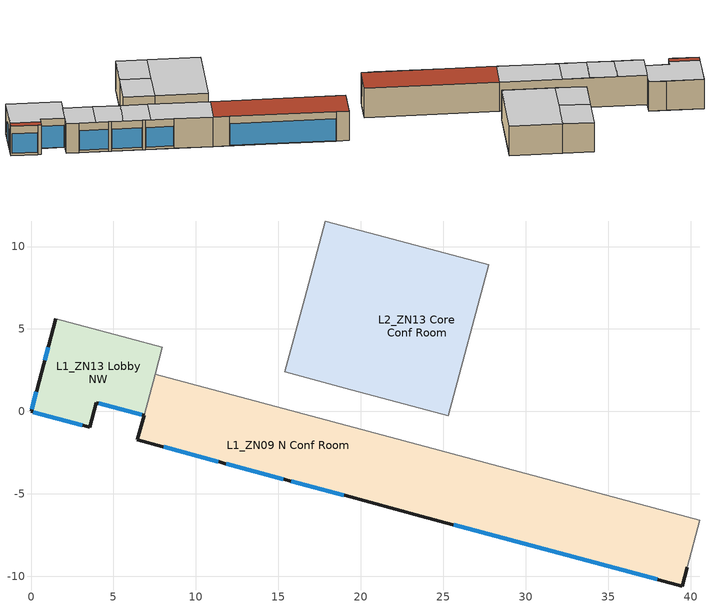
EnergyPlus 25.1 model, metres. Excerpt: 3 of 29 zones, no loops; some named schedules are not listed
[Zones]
L1_ZN09 N Conf Room
 floor ground (RCA_Conference Room 1_1_0 SlabOnOrBelowGradeF073): 7.52,2.25 24.74,-2.36 23.67,-6.34 6.45,-1.73 z0
 floor ground (RCA_Conference Room 5_1_413 SlabOnOrBelowGradeF073): 24.74,-2.36 40.56,-6.6 39.5,-10.58 23.67,-6.34 z0
 wall outside (MetalFrameWallU055): 6.85,-0.23 6.45,-1.73 7.99,-2.14 11.41,-3.06 11.79,-3.16 15.36,-4.11 15.74,-4.22 19.01,-5.09 23.67,-6.34 25.58,-6.85 38.03,-10.19 39.5,-10.58 39.8,-9.45 z0:3.99
 wall to L1_ZN13 Lobby NW (MetalFrameWallInterior): 7.52,2.25 6.85,-0.23 z0:3.99
 wall to L1_ZN08 NE Corridor (MetalFrameWallInterior): 24.74,-2.36 7.52,2.25 / 39.8,-9.45 40.56,-6.6 z0:3.99
 wall to L1_ZN05_Core Corridor (MetalFrameWallInterior): 40.56,-6.6 24.74,-2.36 z0:3.99
 window (Base_AllCZ_FixedWindowU34): 8.04,-2.15 11.36,-3.04 / 15.79,-4.23 18.96,-5.08 / 11.84,-3.17 15.31,-4.1 z0.36:3; 25.63,-6.87 37.98,-10.18 z0.05:3
 ceiling to L2_ZN07 North Conf (TypicalFloorInterior Reversed): 16.42,-4.4 17.48,-0.42 14.22,0.46 13.15,-3.52 z3.99; 23.67,-6.34 24.74,-2.36 17.48,-0.42 16.42,-4.4 z3.99; 9.9,-2.65 10.96,1.33 7.52,2.25 6.45,-1.73 z3.99; 13.15,-3.52 14.22,0.46 10.96,1.33 9.9,-2.65 z3.99
 roof outside (FlatNonresWoodFramingAndOtherRoofU028): 39.5,-10.58 40.56,-6.6 24.74,-2.36 23.67,-6.34 z3.99
L1_ZN13 Lobby NW
 floor ground (RCA_Lobby 1_1_328 SlabOnOrBelowGradeF073): 1.51,5.62 7.96,3.89 6.85,-0.23 3.97,0.54 3.57,-0.96 0,0 z0
 wall outside (MetalFrameWallU055): 1.51,5.62 0.33,1.25 0,0 3.15,-0.84 3.57,-0.96 3.97,0.54 6.85,-0.23 z0:3.99
 wall to L1_ZN08 NE Corridor (MetalFrameWallInterior): 7.52,2.25 7.96,3.89 z0:3.99
 wall to L1_ZN03_South Open Office (MetalFrameWallInterior): 5.92,4.44 1.51,5.62 z0:3.99
 wall to L1_ZN02 Core_Open Office (MetalFrameWallInterior): 7.96,3.89 5.92,4.44 z0:3.99
 window (Base_AllCZ_FixedWindowU34): 0.15,-0.04 3.1,-0.83 / 0.32,1.2 0.04,0.15 z0.36:3; 1.04,3.89 0.83,3.11 z0.05:2.57; 4.11,0.5 6.71,-0.2 z0.05:3
 ceiling to L2_ZN06 Corner Conf (TypicalFloorInterior Reversed): 6.85,-0.23 7.96,3.89 1.51,5.62 0.21,0.77 3.77,-0.19 3.97,0.54 z3.99
 roof outside (FlatNonresWoodFramingAndOtherRoofU028): 3.57,-0.96 3.77,-0.19 0.21,0.77 0,0 z3.99
L2_ZN13 Core Conf Room
 floor ground (RCA_Conference Room 6_1_456 SlabOnOrBelowGradeF073): 21.5,10.57 27.75,8.89 25.3,-0.26 19.05,1.42 z0
 floor ground (RCA_Conference Room 6_1_462 SlabOnOrBelowGradeF073): 16.59,6.85 20.24,5.87 19.05,1.42 15.39,2.4 z0
 floor ground (RCA_Store 7_1_467 SlabOnOrBelowGradeF073): 17.85,11.55 21.5,10.57 20.24,5.87 16.59,6.85 z0
 wall to L1_ZN08 NE Corridor (MetalFrameWallInterior): 27.75,8.89 21.5,10.57 17.85,11.55 16.59,6.85 15.39,2.4 19.05,1.42 25.3,-0.26 z0:3.99
 wall to L1_ZN14_Core Open Office (MetalFrameWallInterior): 25.3,-0.26 27.75,8.89 z0:3.99
 ceiling to L2_ZN01_Core Conf Room (TypicalFloorInterior Reversed): 25.3,-0.26 27.75,8.89 21.5,10.57 19.05,1.42 z3.99; 19.05,1.42 20.24,5.87 16.59,6.85 15.39,2.4 z3.99; 20.24,5.87 21.5,10.57 17.85,11.55 16.59,6.85 z3.99
[Building]
CustomLabClassroom: North Axis {deg}=0; Terrain=Suburbs; Solar Distribution=FullExterior; Maximum Number of Warmup Days=50
[Site:Location]
LOS ANGELES USC: Latitude {deg}=38.69; Longitude {deg}=-121.6; Time Zone {hr}=-8; Elevation {m}=54.5592
[Site:WaterMainsTemperature]
Calculation Method=Schedule; Temperature Schedule=WaterMainCZ09
[SizingPeriod:DesignDay] Day of Month=21; Day Type=SummerDesignDay; Dry-Bulb Temperature Range Modifier Type=DefaultMultipliers; Humidity Condition Type=Wetbulb; Barometric Pressure {Pa}=100663; Wind Speed {m/s}=0.6; Wind Direction {deg}=260; Rain Indicator=No; Snow Indicator=No; Daylight Saving Time Indicator=No; Solar Model Indicator=ASHRAETau; Begin Environment Reset Mode=FullResetAtBeginEnvironment
Name | Month | Maximum Dry-Bulb Temperature {C} | Daily Dry-Bulb Temperature Range {deltaC} | Wetbulb or DewPoint at Maximum Dry-Bulb {C} | ASHRAE Clear Sky Optical Depth for Beam Irradiance (taub) | ASHRAE Clear Sky Optical Depth for Diffuse Irradiance (taud)
LOS ANGELES USC  August .4% Condns DB=>MCWB | 8 | 33.7 | 9.6 | 21.2 | 0.383 | 2.433
LOS ANGELES USC  July .4% Condns DB=>MCWB | 7 | 33.8 | 9.2 | 22.1 | 0.402 | 2.401
LOS ANGELES USC  June .4% Condns DB=>MCWB | 6 | 32.3 | 8.2 | 20.7 | 0.405 | 2.324
LOS ANGELES USC  November .4% Condns DB=>MCWB | 11 | 31.9 | 10.4 | 15.4 | 0.325 | 2.558
[Material]
Name | Roughness | Thickness {m} | Conductivity {W/m-K} | Density {kg/m3} | Specific Heat {J/kg-K} | Thermal Absorptance | Solar Absorptance | Visible Absorptance
Air - Metal Wall Framing - 16 or 24 in. OC; Air - Metal Wall Framing - 16 or 24 in. OC 1 | Smooth | 0.1397 | 1.22017 | 1.28148 | 1004.832 | 0.9 | 0.7 | 0.7
Carpet - 3/4 in. 1 | Smooth | 0.01905 | 0.0455183 | 288.332 | 1381.644 | 0.9 | 0.7 | 0.8
Compliance Insulation R0.02 | Smooth | 8.10768e-05 | 0.0230188 | 16.0185 | 1130.436 | 0.9 | 0.7 | 0.7
Compliance Insulation R1.41 | Smooth | 0.00571591 | 0.0230188 | 16.0185 | 1130.436 | 0.9 | 0.7 | 0.7
Compliance Insulation R14.60 | Smooth | 0.0591861 | 0.0230188 | 16.0185 | 1130.436 | 0.9 | 0.7 | 0.7
Compliance Insulation R34.93 | Smooth | 0.141601 | 0.0230188 | 16.0185 | 1130.436 | 0.9 | 0.7 | 0.8
Concrete - 140 lb/ft3 - 4 in. | Smooth | 0.1016 | 1.9514 | 2239.06 | 921.096 | 0.9 | 0.7 | 0.7
Gypsum Board - 1/2 in. | Smooth | 0.0127 | 0.158656 | 640.739 | 1130.436 | 0.9 | 0.7 | 0.8
Gypsum Board - 5/8 in. | MediumRough | 0.016002 | 0.158656 | 640.739 | 1130.436 | 0.9 | 0.7 | 0.8
Metal Deck - 1/16 in. | MediumRough | 0.0015875 | 45.3452 | 7820.53 | 502.416 | 0.9 | 0.7 | 0.8
Metal Standing Seam - 1/16 in. | MediumRough | 0.0015875 | 2.21534 | 7820.53 | 502.416 | 0.75 | 0.37 | 0.75
Stucco - 7/8 in. | MediumRough | 0.022352 | 0.700948 | 1855.1 | 837.36 | 0.9 | 0.7 | 0.8
[WindowMaterial:SimpleGlazingSystem]
Base_AllCZ_FixedWindowU34 Material: U-Factor {W/m2-K}=1.93061; Solar Heat Gain Coefficient=0.22; Visible Transmittance=0.42
[Construction]
Base_AllCZ_FixedWindowU34: Base_AllCZ_FixedWindowU34 Material
FlatNonresWoodFramingAndOtherRoofU028: Metal Standing Seam - 1/16 in., Compliance Insulation R34.93
MetalFrameWallInterior: Gypsum Board - 5/8 in., Air - Metal Wall Framing - 16 or 24 in. OC 1, Gypsum Board - 5/8 in.
MetalFrameWallU055: Stucco - 7/8 in., Compliance Insulation R14.60, Compliance Insulation R1.41, Compliance Insulation R0.02, Compliance Insulation R0.02, Air - Metal Wall Framing - 16 or 24 in. OC, Gypsum Board - 1/2 in.
TypicalFloorInterior Reversed: Carpet - 3/4 in. 1, Concrete - 140 lb/ft3 - 4 in., Metal Deck - 1/16 in.
[Construction:FfactorGroundFloor] F-Factor {W/m-K}=1.26344
Name | Area {m2} | PerimeterExposed {m}
RCA_Conference Room 1_1_0 SlabOnOrBelowGradeF073 | 73.4401 | 19.3734
RCA_Conference Room 5_1_413 SlabOnOrBelowGradeF073 | 67.4933 | 17.5534
RCA_Conference Room 6_1_456 SlabOnOrBelowGradeF073 | 61.3303 | 0
RCA_Conference Room 6_1_462 SlabOnOrBelowGradeF073 | 17.446 | 0
RCA_Lobby 1_1_328 SlabOnOrBelowGradeF073 | 34.2546 | 14.0477
RCA_Store 7_1_467 SlabOnOrBelowGradeF073 | 18.3878 | 0
[Zone] Multiplier=1; Part of Total Floor Area=Yes
L1_ZN09 N Conf Room; L1_ZN13 Lobby NW; L2_ZN13 Core Conf Room
[People] Number of People Schedule=SchoolOccupancy; Fraction Radiant=0.3
Name | Zone or ZoneList or Space or SpaceList | Number of People Calculation Method | Number of People | Sensible Heat Fraction | Activity Level Schedule | People per Floor Area {person/m2}
RCA_Conference Room 1 Space People | L1_ZN09 N Conf Room | People | 3.95251 | 0.555556 | RCA_Conference Room 1 Space People Activity Level
RCA_Conference Room 5 Space People | L1_ZN09 N Conf Room | People | 3.63246 | 0.555556 | RCA_Conference Room 5 Space People Activity Level
RCA_Lobby 1 Space People | L1_ZN13 Lobby NW | People/Area |  | 0.5 | RCA_Lobby 1 Space People Activity Level | 0.355209
RCA_Conference Room 6 Space People | L2_ZN13 Core Conf Room | People | 4.2397 | 0.555556 | RCA_Conference Room 6 Space People Activity Level
RCA_Store 7 Space People | L2_ZN13 Core Conf Room | People | 0.989626 | 0.555556 | RCA_Store 7 Space People Activity Level
[Lights] Schedule=SchoolLights; Return Air Fraction=0; Fraction Radiant=0.97; Fraction Replaceable=1
Name | Zone or ZoneList or Space or SpaceList | Design Level Calculation Method | Lighting Level {W} | Watts per Floor Area {W/m2}
RCA_Conference Room 1 Space Regulated Lights | L1_ZN09 N Conf Room | LightingLevel | 513.827
RCA_Conference Room 5 Space Regulated Lights | L1_ZN09 N Conf Room | LightingLevel | 472.22
RCA_Lobby 1 Space Regulated Lights | L1_ZN13 Lobby NW | Watts/Area |  | 7.53474
RCA_Conference Room 6 Space Regulated Lights | L2_ZN13 Core Conf Room | LightingLevel | 551.161
RCA_Store 7 Space Regulated Lights | L2_ZN13 Core Conf Room | LightingLevel | 79.17
[ElectricEquipment] Schedule=SchoolReceptacle; Fraction Latent=0; Fraction Radiant=0.2; Fraction Lost=0
Name | Zone or ZoneList or Space or SpaceList | Design Level Calculation Method | Design Level {W} | Watts per Floor Area {W/m2}
RCA_Conference Room 1 Space Recepticle Loads | L1_ZN09 N Conf Room | EquipmentLevel | 1185.75
RCA_Conference Room 5 Space Recepticle Loads | L1_ZN09 N Conf Room | EquipmentLevel | 1089.74
RCA_Lobby 1 Space Recepticle Loads | L1_ZN13 Lobby NW | Watts/Area |  | 5.38196
RCA_Conference Room 6 Space Recepticle Loads | L2_ZN13 Core Conf Room | EquipmentLevel | 1271.91
RCA_Store 7 Space Recepticle Loads | L2_ZN13 Core Conf Room | EquipmentLevel | 39.585
[ZoneInfiltration:DesignFlowRate] Schedule=SchoolInfiltration; Constant Term Coefficient=0; Temperature Term Coefficient=0; Velocity Term Coefficient=0.224052; Velocity Squared Term Coefficient=0; Density Basis=Outdoor
Name | Zone or ZoneList or Space or SpaceList | Design Flow Rate Calculation Method | Design Flow Rate {m3/s} | Flow Rate per Exterior Surface Area {m3/s-m2}
RCA_Conference Room 1 Space Space Infiltration Design Flow Rate 1 | L1_ZN09 N Conf Room | Flow/Zone | 0.0923079
RCA_Conference Room 5 Space Space Infiltration Design Flow Rate 1 | L1_ZN09 N Conf Room | Flow/Zone | 0.0836363
RCA_Lobby 1 Space Space Infiltration Design Flow Rate 1 | L1_ZN13 Lobby NW | Flow/ExteriorWallArea |  | 0.00119482
RCA_Conference Room 6 Space Space Infiltration Design Flow Rate 1; RCA_Store 7 Space Space Infiltration Design Flow Rate 1 | L2_ZN13 Core Conf Room | Flow/Zone | 0
[Fan:ZoneExhaust] Availability Schedule=SchoolHVACAvail; Fan Total Efficiency=0.55575; Pressure Rise {Pa}=0; System Availability Manager Coupling Mode=Decoupled; Balanced Exhaust Fraction Schedule=On
Name | Maximum Flow Rate {m3/s}
L1_ZN07_Restroom BaseExhFan | 0.165182
L2_ZN14 Restroom BaseExhFan | 0.188779
[InternalMass] Construction=MetalFrameWallInterior
Name | Zone or ZoneList | Surface Area {m2}
Merged RCA_Conference Room 1_1_5 - RCA_Conference Room 1_1_5 Reversed | L1_ZN09 N Conf Room | 16.4291
Merged RCA_Conference Room 6_1_457 - RCA_Conference Room 6_1_457 Reversed | L2_ZN13 Core Conf Room | 19.3832
Merged RCA_Conference Room 6_1_465 - RCA_Conference Room 6_1_465 Reversed | L2_ZN13 Core Conf Room | 15.0858
[AvailabilityManager:NightCycle] Applicability Schedule=Always On Discrete; Fan Schedule=LabHVACAvail; Control Type=CycleOnAny; Thermostat Tolerance {deltaC}=1.11111; Cycling Run Time Control Type=ThermostatWithMinimumRunTime; Cycling Run Time {s}=900
Availability Manager Night Cycle 1; Availability Manager Night Cycle 2
[Schedule:Year]
LabHVACAvail: LabHVACAvailWk, 1, 1, 12, 31
SchoolOccupancy: SchoolOccupancyWk, 1, 1, 12, 31
SchoolLights: SchoolLightsWk, 1, 1, 12, 31
SchoolReceptacle: SchoolReceptacleWk, 1, 1, 12, 31
SchoolHVACAvail: SchoolHVACAvailWk, 1, 1, 12, 31
On: OnWk, 1, 1, 12, 31
RCA_Conference Room 1 Space People Activity Level: RCA_Conference Room 1 Space People Activity Level Week Rule - Jan1-Dec31, 1, 1, 12, 31
RCA_Conference Room 5 Space People Activity Level: RCA_Conference Room 5 Space People Activity Level Week Rule - Jan1-Dec31, 1, 1, 12, 31
RCA_Lobby 1 Space People Activity Level: RCA_Lobby 1 Space People Activity Level Week Rule - Jan1-Dec31, 1, 1, 12, 31
RCA_Conference Room 6 Space People Activity Level: RCA_Conference Room 6 Space People Activity Level Week Rule - Jan1-Dec31, 1, 1, 12, 31
RCA_Store 7 Space People Activity Level: RCA_Store 7 Space People Activity Level Week Rule - Jan1-Dec31, 1, 1, 12, 31
SchoolInfiltration: SchoolInfiltrationWk, 1, 1, 12, 31
WaterMainCZ09: WaterMainCZ09JanWk, 1, 1, 1, 31, WaterMainCZ09FebWk, 2, 1, 2, 28, WaterMainCZ09MarWk, 3, 1, 3, 31, WaterMainCZ09AprWk, 4, 1, 4, 30, WaterMainCZ09MayWk, 5, 1, 5, 31, WaterMainCZ09JunWk, 6, 1, 6, 30, WaterMainCZ09JulWk, 7, 1, 7, 31, WaterMainCZ09AugWk, 8, 1, 8, 31, WaterMainCZ09SepWk, 9, 1, 9, 30, WaterMainCZ09OctWk, 10, 1, 10, 31, WaterMainCZ09NovWk, 11, 1, 11, 30, WaterMainCZ09DecWk, 12, 1, 12, 31
[Schedule:Week:Daily]
LabHVACAvailWk: LabHVACAvailSun, LabHVACAvailWD, LabHVACAvailWD, LabHVACAvailWD, LabHVACAvailWD, LabHVACAvailWD, LabHVACAvailSat, LabHVACAvailSun, AllOnHVACAvailDay, AllOnHVACAvailDay, LabHVACAvailSun, LabHVACAvailSun
SchoolOccupancyWk: SchoolOccupancySun, SchoolOccupancyWD, SchoolOccupancyWD, SchoolOccupancyWD, SchoolOccupancyWD, SchoolOccupancyWD, SchoolOccupancySat, SchoolOccupancySun, OnDay, OffDay, SchoolOccupancySun, SchoolOccupancySun
SchoolLightsWk: SchoolLightsSun, SchoolLightsWD, SchoolLightsWD, SchoolLightsWD, SchoolLightsWD, SchoolLightsWD, SchoolLightsSat, SchoolLightsSun, OnDay, OffDay, SchoolLightsSun, SchoolLightsSun
SchoolReceptacleWk: SchoolReceptacleSun, SchoolReceptacleWD, SchoolReceptacleWD, SchoolReceptacleWD, SchoolReceptacleWD, SchoolReceptacleWD, SchoolReceptacleSat, SchoolReceptacleSun, OnDay, OffDay, SchoolReceptacleSun, SchoolReceptacleSun
SchoolHVACAvailWk: SchoolHVACAvailSun, SchoolHVACAvailWD, SchoolHVACAvailWD, SchoolHVACAvailWD, SchoolHVACAvailWD, SchoolHVACAvailWD, SchoolHVACAvailSat, SchoolHVACAvailSun, AllOnHVACAvailDay, AllOnHVACAvailDay, SchoolHVACAvailSun, SchoolHVACAvailSun
OnWk: OnDay, OnDay, OnDay, OnDay, OnDay, OnDay, OnDay, OnDay, OnDay, OnDay, OnDay, OnDay
RCA_Conference Room 1 Space People Activity Level Week Rule - Jan1-Dec31: RCA_Conference Room 1 Space People Activity Level Default Day, RCA_Conference Room 1 Space People Activity Level Default Day, RCA_Conference Room 1 Space People Activity Level Default Day, RCA_Conference Room 1 Space People Activity Level Default Day, RCA_Conference Room 1 Space People Activity Level Default Day, RCA_Conference Room 1 Space People Activity Level Default Day, RCA_Conference Room 1 Space People Activity Level Default Day, RCA_Conference Room 1 Space People Activity Level Default Day, RCA_Conference Room 1 Space People Activity Level Default Day, RCA_Conference Room 1 Space People Activity Level Default Day, RCA_Conference Room 1 Space People Activity Level Default Day, RCA_Conference Room 1 Space People Activity Level Default Day
RCA_Conference Room 5 Space People Activity Level Week Rule - Jan1-Dec31: RCA_Conference Room 5 Space People Activity Level Default Day, RCA_Conference Room 5 Space People Activity Level Default Day, RCA_Conference Room 5 Space People Activity Level Default Day, RCA_Conference Room 5 Space People Activity Level Default Day, RCA_Conference Room 5 Space People Activity Level Default Day, RCA_Conference Room 5 Space People Activity Level Default Day, RCA_Conference Room 5 Space People Activity Level Default Day, RCA_Conference Room 5 Space People Activity Level Default Day, RCA_Conference Room 5 Space People Activity Level Default Day, RCA_Conference Room 5 Space People Activity Level Default Day, RCA_Conference Room 5 Space People Activity Level Default Day, RCA_Conference Room 5 Space People Activity Level Default Day
RCA_Lobby 1 Space People Activity Level Week Rule - Jan1-Dec31: RCA_Lobby 1 Space People Activity Level Default Day, RCA_Lobby 1 Space People Activity Level Default Day, RCA_Lobby 1 Space People Activity Level Default Day, RCA_Lobby 1 Space People Activity Level Default Day, RCA_Lobby 1 Space People Activity Level Default Day, RCA_Lobby 1 Space People Activity Level Default Day, RCA_Lobby 1 Space People Activity Level Default Day, RCA_Lobby 1 Space People Activity Level Default Day, RCA_Lobby 1 Space People Activity Level Default Day, RCA_Lobby 1 Space People Activity Level Default Day, RCA_Lobby 1 Space People Activity Level Default Day, RCA_Lobby 1 Space People Activity Level Default Day
RCA_Conference Room 6 Space People Activity Level Week Rule - Jan1-Dec31: RCA_Conference Room 6 Space People Activity Level Default Day, RCA_Conference Room 6 Space People Activity Level Default Day, RCA_Conference Room 6 Space People Activity Level Default Day, RCA_Conference Room 6 Space People Activity Level Default Day, RCA_Conference Room 6 Space People Activity Level Default Day, RCA_Conference Room 6 Space People Activity Level Default Day, RCA_Conference Room 6 Space People Activity Level Default Day, RCA_Conference Room 6 Space People Activity Level Default Day, RCA_Conference Room 6 Space People Activity Level Default Day, RCA_Conference Room 6 Space People Activity Level Default Day, RCA_Conference Room 6 Space People Activity Level Default Day, RCA_Conference Room 6 Space People Activity Level Default Day
RCA_Store 7 Space People Activity Level Week Rule - Jan1-Dec31: RCA_Store 7 Space People Activity Level Default Day, RCA_Store 7 Space People Activity Level Default Day, RCA_Store 7 Space People Activity Level Default Day, RCA_Store 7 Space People Activity Level Default Day, RCA_Store 7 Space People Activity Level Default Day, RCA_Store 7 Space People Activity Level Default Day, RCA_Store 7 Space People Activity Level Default Day, RCA_Store 7 Space People Activity Level Default Day, RCA_Store 7 Space People Activity Level Default Day, RCA_Store 7 Space People Activity Level Default Day, RCA_Store 7 Space People Activity Level Default Day, RCA_Store 7 Space People Activity Level Default Day
SchoolInfiltrationWk: SchoolInfiltrationSun, SchoolInfiltrationWD, SchoolInfiltrationWD, SchoolInfiltrationWD, SchoolInfiltrationWD, SchoolInfiltrationWD, SchoolInfiltrationSat, SchoolInfiltrationSun, SchoolInfiltrationWD, SchoolInfiltrationWD, SchoolInfiltrationSun, SchoolInfiltrationSun
WaterMainCZ09AprWk: WaterMainCZ09Apr, WaterMainCZ09Apr, WaterMainCZ09Apr, WaterMainCZ09Apr, WaterMainCZ09Apr, WaterMainCZ09Apr, WaterMainCZ09Apr, WaterMainCZ09Apr, WaterMainCZ09Apr, WaterMainCZ09Apr, WaterMainCZ09Apr, WaterMainCZ09Apr
WaterMainCZ09AugWk: WaterMainCZ09Aug, WaterMainCZ09Aug, WaterMainCZ09Aug, WaterMainCZ09Aug, WaterMainCZ09Aug, WaterMainCZ09Aug, WaterMainCZ09Aug, WaterMainCZ09Aug, WaterMainCZ09Aug, WaterMainCZ09Aug, WaterMainCZ09Aug, WaterMainCZ09Aug
WaterMainCZ09DecWk: WaterMainCZ09Dec, WaterMainCZ09Dec, WaterMainCZ09Dec, WaterMainCZ09Dec, WaterMainCZ09Dec, WaterMainCZ09Dec, WaterMainCZ09Dec, WaterMainCZ09Dec, WaterMainCZ09Dec, WaterMainCZ09Dec, WaterMainCZ09Dec, WaterMainCZ09Dec
WaterMainCZ09FebWk: WaterMainCZ09Feb, WaterMainCZ09Feb, WaterMainCZ09Feb, WaterMainCZ09Feb, WaterMainCZ09Feb, WaterMainCZ09Feb, WaterMainCZ09Feb, WaterMainCZ09Feb, WaterMainCZ09Feb, WaterMainCZ09Feb, WaterMainCZ09Feb, WaterMainCZ09Feb
WaterMainCZ09JanWk: WaterMainCZ09Jan, WaterMainCZ09Jan, WaterMainCZ09Jan, WaterMainCZ09Jan, WaterMainCZ09Jan, WaterMainCZ09Jan, WaterMainCZ09Jan, WaterMainCZ09Jan, WaterMainCZ09Jan, WaterMainCZ09Jan, WaterMainCZ09Jan, WaterMainCZ09Jan
WaterMainCZ09JulWk: WaterMainCZ09Jul, WaterMainCZ09Jul, WaterMainCZ09Jul, WaterMainCZ09Jul, WaterMainCZ09Jul, WaterMainCZ09Jul, WaterMainCZ09Jul, WaterMainCZ09Jul, WaterMainCZ09Jul, WaterMainCZ09Jul, WaterMainCZ09Jul, WaterMainCZ09Jul
WaterMainCZ09JunWk: WaterMainCZ09Jun, WaterMainCZ09Jun, WaterMainCZ09Jun, WaterMainCZ09Jun, WaterMainCZ09Jun, WaterMainCZ09Jun, WaterMainCZ09Jun, WaterMainCZ09Jun, WaterMainCZ09Jun, WaterMainCZ09Jun, WaterMainCZ09Jun, WaterMainCZ09Jun
WaterMainCZ09MarWk: WaterMainCZ09Mar, WaterMainCZ09Mar, WaterMainCZ09Mar, WaterMainCZ09Mar, WaterMainCZ09Mar, WaterMainCZ09Mar, WaterMainCZ09Mar, WaterMainCZ09Mar, WaterMainCZ09Mar, WaterMainCZ09Mar, WaterMainCZ09Mar, WaterMainCZ09Mar
WaterMainCZ09MayWk: WaterMainCZ09May, WaterMainCZ09May, WaterMainCZ09May, WaterMainCZ09May, WaterMainCZ09May, WaterMainCZ09May, WaterMainCZ09May, WaterMainCZ09May, WaterMainCZ09May, WaterMainCZ09May, WaterMainCZ09May, WaterMainCZ09May
WaterMainCZ09NovWk: WaterMainCZ09Nov, WaterMainCZ09Nov, WaterMainCZ09Nov, WaterMainCZ09Nov, WaterMainCZ09Nov, WaterMainCZ09Nov, WaterMainCZ09Nov, WaterMainCZ09Nov, WaterMainCZ09Nov, WaterMainCZ09Nov, WaterMainCZ09Nov, WaterMainCZ09Nov
WaterMainCZ09OctWk: WaterMainCZ09Oct, WaterMainCZ09Oct, WaterMainCZ09Oct, WaterMainCZ09Oct, WaterMainCZ09Oct, WaterMainCZ09Oct, WaterMainCZ09Oct, WaterMainCZ09Oct, WaterMainCZ09Oct, WaterMainCZ09Oct, WaterMainCZ09Oct, WaterMainCZ09Oct
WaterMainCZ09SepWk: WaterMainCZ09Sep, WaterMainCZ09Sep, WaterMainCZ09Sep, WaterMainCZ09Sep, WaterMainCZ09Sep, WaterMainCZ09Sep, WaterMainCZ09Sep, WaterMainCZ09Sep, WaterMainCZ09Sep, WaterMainCZ09Sep, WaterMainCZ09Sep, WaterMainCZ09Sep
[Schedule:Day:Interval]
WaterMainCZ09Feb: No, 01:00, 14.2222, 02:00, 14.2222, 03:00, 14.2222, 04:00, 14.2222, 05:00, 14.2222, 06:00, 14.2222, 07:00, 14.2222, 08:00, 14.2222, 09:00, 14.2222, 10:00, 14.2222, 11:00, 14.2222, 12:00, 14.2222, 13:00, 14.2222, 14:00, 14.2222, 15:00, 14.2222, 16:00, 14.2222, 17:00, 14.2222, 18:00, 14.2222, 19:00, 14.2222, 20:00, 14.2222, 21:00, 14.2222, 22:00, 14.2222, 23:00, 14.2222, 24:00, 14.2222
WaterMainCZ09Jan: No, 01:00, 14.2778, 02:00, 14.2778, 03:00, 14.2778, 04:00, 14.2778, 05:00, 14.2778, 06:00, 14.2778, 07:00, 14.2778, 08:00, 14.2778, 09:00, 14.2778, 10:00, 14.2778, 11:00, 14.2778, 12:00, 14.2778, 13:00, 14.2778, 14:00, 14.2778, 15:00, 14.2778, 16:00, 14.2778, 17:00, 14.2778, 18:00, 14.2778, 19:00, 14.2778, 20:00, 14.2778, 21:00, 14.2778, 22:00, 14.2778, 23:00, 14.2778, 24:00, 14.2778
WaterMainCZ09Mar: No, 01:00, 14.4444, 02:00, 14.4444, 03:00, 14.4444, 04:00, 14.4444, 05:00, 14.4444, 06:00, 14.4444, 07:00, 14.4444, 08:00, 14.4444, 09:00, 14.4444, 10:00, 14.4444, 11:00, 14.4444, 12:00, 14.4444, 13:00, 14.4444, 14:00, 14.4444, 15:00, 14.4444, 16:00, 14.4444, 17:00, 14.4444, 18:00, 14.4444, 19:00, 14.4444, 20:00, 14.4444, 21:00, 14.4444, 22:00, 14.4444, 23:00, 14.4444, 24:00, 14.4444
[Schedule:Constant]
Always On Discrete: Hourly Value=1
